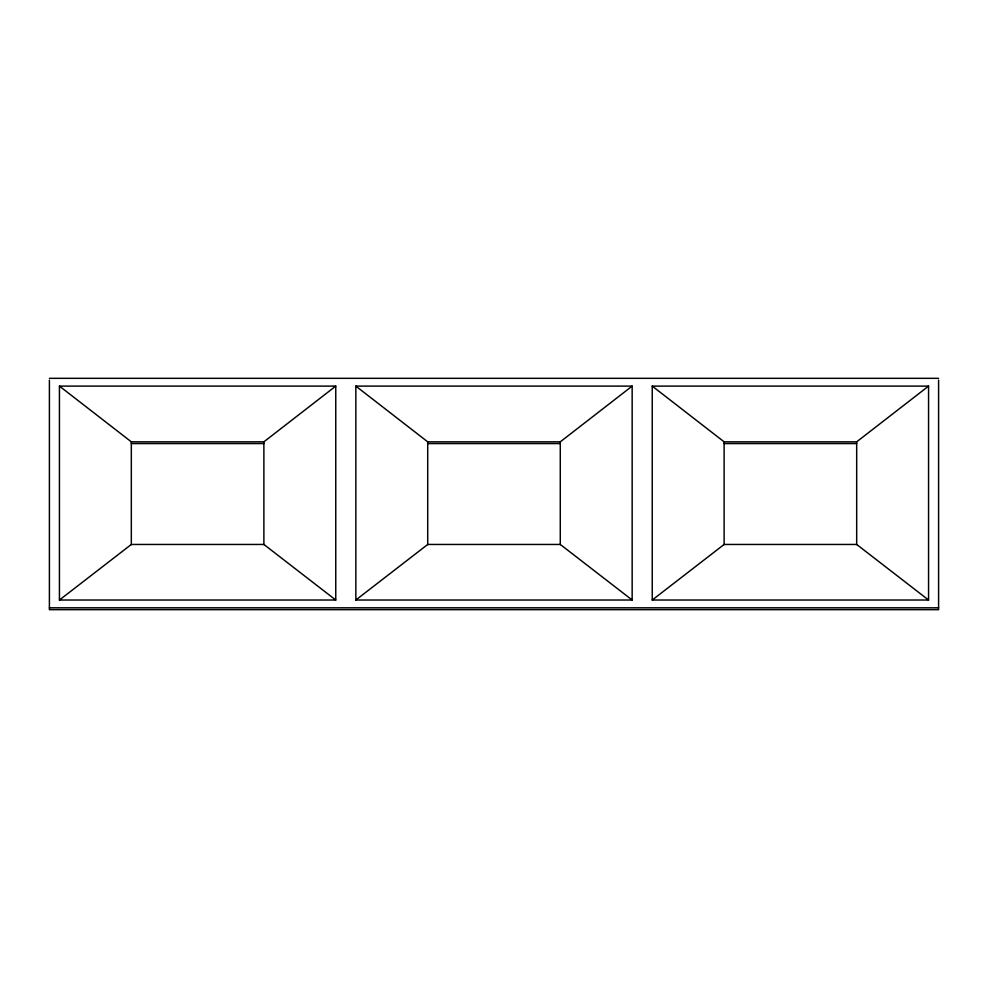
<?xml version="1.0" encoding="UTF-8"?>
<svg xmlns="http://www.w3.org/2000/svg" width="988" height="988" viewBox="0 0 988 988"><rect width="100%" height="100%" fill="white"/><g stroke="black" fill="none" stroke-linecap="round" stroke-linejoin="round"><path stroke-width="1.48" d="M59.441 386.11L131.318 441.834L263.882 441.834L335.759 386.11L335.759 600.025L59.441 600.025L59.441 386.11L335.759 386.11M355.841 386.11L427.718 441.834L560.282 441.834L632.159 386.11L632.159 600.025L355.841 600.025L355.841 386.11L632.159 386.11M652.241 386.11L724.118 441.834L856.682 441.834L928.559 386.11L928.559 600.025L652.241 600.025L652.241 386.11L928.559 386.11M59.441 600.025L131.318 544.45L263.882 544.45L335.759 600.025M355.841 600.025L427.718 544.45L560.282 544.45L632.159 600.025M652.241 600.025L724.118 544.45L856.682 544.45L928.559 600.025M49.4 378.33L938.6 378.33M131.318 443.575L263.882 443.575M427.718 443.575L560.282 443.575M724.118 443.575L856.682 443.575M49.4 607.805L938.6 607.805M938.6 380.195L938.6 609.67L49.4 609.67L49.4 380.195M856.682 441.834L856.682 544.66M724.118 441.834L724.118 544.66M560.282 441.834L560.282 544.66M427.718 441.834L427.718 544.66M263.882 441.834L263.882 544.66M131.318 441.834L131.318 544.66"/></g></svg>
